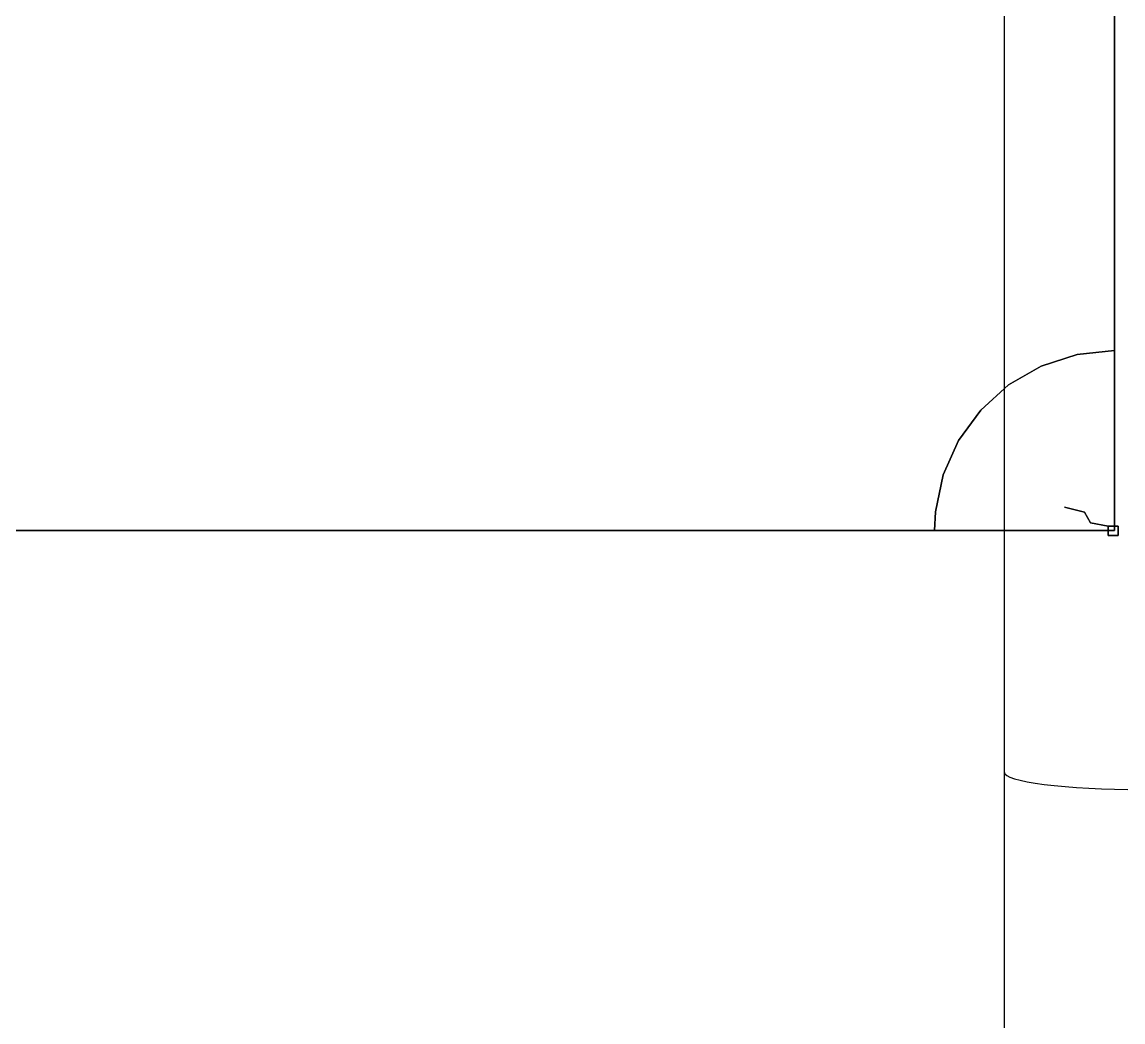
# Model space of a CAD drawing. Header units: millimetres. Extents: x 150209.93 to 150215.05, y 136675.65 to 136679.93.
# Drawn here: x 150213.3841 to 150213.5064, y 136677.0602 to 136677.1712 of the extents above; entities that cross this region are included whole.
import ezdxf

# ---------------------------------------------------------------- set-up
doc = ezdxf.new("R2010")
doc.units = ezdxf.units.MM
doc.header["$LTSCALE"] = 0.25
doc.linetypes.add('XKITLINE00', pattern=[0])
doc.layers.add('Horizontal Surface', color=7, linetype='Continuous')
doc.layers.add('Wall', color=7, linetype='Continuous')

# ---------------------------------------------------------------- blocks, each defined once
blk = doc.blocks.new('çatıı')
at = {"color": 8, "linetype": 'XKITLINE00'}
for p, q in [((22823.8, 8951.04), (22823.8, 7286.23)), ((22823.8, 7286.23), (22824.16, 7285.28)), ((22823.8, 7286.23), (22824.16, 7285.28)), ((22823.8, 7286.23), (22823.8, 5948.74)), ((22824.16, 7285.28), (22825.26, 7284.33)), ((22824.16, 7285.28), (22825.26, 7284.34)), ((22825.26, 7284.33), (22827.08, 7283.41)), ((22827.08, 7283.41), (22829.6, 7282.51)), ((22829.6, 7282.51), (22832.79, 7281.65)), ((22832.79, 7281.65), (22836.64, 7280.84)), ((22836.64, 7280.84), (22841.09, 7280.07)), ((22841.09, 7280.07), (22846.11, 7279.36)), ((22846.11, 7279.36), (22851.65, 7278.72)), ((22851.65, 7278.72), (22857.66, 7278.16)), ((22857.66, 7278.16), (22864.07, 7277.67)), ((22864.07, 7277.67), (22870.83, 7277.26)), ((22870.83, 7277.26), (22877.88, 7276.94)), ((22877.88, 7276.94), (22885.13, 7276.71)), ((22885.13, 7276.71), (22892.53, 7276.57))]:
    blk.add_line(p, q, dxfattribs=at)

msp = doc.modelspace()

# ---------------------------------------------------------------- linework, layer by layer
at = {"layer": 'Horizontal Surface', "color": 54}
msp.add_polyline3d([(150213.50477, 136677.11525, 0.02), (150213.50589, 136677.11525, 0.02), (150213.50589, 136677.11421, 0.02), (150213.50477, 136677.11421, 0.02)], close=True, dxfattribs=at)

# ---------------------------------------------------------------- block references
at = {"xscale": 0.0002000170049888334, "yscale": 0.0002000170049888334, "zscale": 0.0002000170049888334}
msp.add_blockref('çatıı', (150208.92807, 136675.63059), dxfattribs=at)

# ---------------------------------------------------------------- meshes
at = {"layer": 'Wall'}
mesh = msp.add_polyface(dxfattribs=at)
corners = [(150213.50547, 136678.19805), (150213.50547, 136678.19805, 0.004), (150213.50547, 136677.11475), (150213.50547, 136677.11475, 0.004), (150211.40528, 136677.11475), (150211.40528, 136677.11475, 0.004), (150211.40528, 136678.47488), (150211.40528, 136678.47488, 0.004), (150213.50547, 136678.47488), (150213.50547, 136678.47488, 0.004), (150213.50547, 136678.19805), (150213.50547, 136678.19805, 0.004)]
mesh.append_faces([[corners[k] for k in face] for face in [(0, 1, 3, 2), (2, 3, 5, 4), (4, 5, 7, 6), (6, 7, 9, 8), (8, 9, 11, 10)]], dxfattribs={"color": 7})
mesh = msp.add_polyface(dxfattribs=at)
corners = [(150213.50547, 136677.13476), (150213.50547, 136677.13476, 0.004), (150213.50132, 136677.13432), (150213.50132, 136677.13432, 0.004), (150213.49734, 136677.13302), (150213.49734, 136677.13302, 0.004), (150213.49372, 136677.13094), (150213.49372, 136677.13094, 0.004), (150213.49062, 136677.12814), (150213.49062, 136677.12814, 0.004), (150213.48814, 136677.12475), (150213.48814, 136677.12475, 0.004), (150213.48644, 136677.12093), (150213.48644, 136677.12093, 0.004), (150213.48559, 136677.11684), (150213.48559, 136677.11684, 0.004), (150213.48547, 136677.11475), (150213.48547, 136677.11475, 0.004)]
mesh.append_faces([[corners[k] for k in face] for face in [(0, 1, 3, 2), (2, 3, 5, 4), (4, 5, 7, 6), (6, 7, 9, 8), (8, 9, 11, 10), (10, 11, 13, 12), (12, 13, 15, 14), (14, 15, 17, 16)]], dxfattribs={"color": 7})
mesh = msp.add_polyface(dxfattribs=at)
corners = [(150213.50477, 136677.11525, 0.017), (150213.50477, 136677.11525, 0.02), (150213.50281, 136677.11562, 0.017), (150213.50281, 136677.11562, 0.02), (150213.50215, 136677.11681, 0.017), (150213.50215, 136677.11681, 0.02), (150213.49991, 136677.11734, 0.017), (150213.49991, 136677.11734, 0.02)]
mesh.append_faces([[corners[k] for k in face] for face in [(0, 1, 3, 2), (2, 3, 5, 4), (4, 5, 7, 6)]], dxfattribs={"color": 1})
mesh = msp.add_polyface(dxfattribs=at)
corners = [(150213.50589, 136677.11421), (150213.50589, 136677.11421, 0.02), (150213.50589, 136677.11525), (150213.50589, 136677.11525, 0.02), (150213.50477, 136677.11525), (150213.50477, 136677.11525, 0.02), (150213.50477, 136677.11421), (150213.50477, 136677.11421, 0.02), (150213.50589, 136677.11421), (150213.50589, 136677.11421, 0.02)]
mesh.append_faces([[corners[k] for k in face] for face in [(0, 1, 3, 2), (2, 3, 5, 4), (4, 5, 7, 6), (6, 7, 9, 8)]], dxfattribs={"color": 54})
mesh = msp.add_polyface(dxfattribs=at)
corners = [(150213.50477, 136677.11421, 0.02), (150213.50477, 136677.11421, 0.04), (150213.50477, 136677.11525, 0.02), (150213.50477, 136677.11525, 0.04), (150213.50589, 136677.11525, 0.02), (150213.50589, 136677.11525, 0.04), (150213.50589, 136677.11421, 0.02), (150213.50589, 136677.11421, 0.04), (150213.50477, 136677.11421, 0.02), (150213.50477, 136677.11421, 0.04)]
mesh.append_faces([[corners[k] for k in face] for face in [(0, 1, 3, 2), (2, 3, 5, 4), (4, 5, 7, 6), (6, 7, 9, 8)]], dxfattribs={"color": 54})
mesh = msp.add_polyface(dxfattribs=at)
corners = [(150213.50477, 136677.11421, 0.02), (150213.50477, 136677.11421, 0.04), (150213.50477, 136677.11525, 0.02), (150213.50477, 136677.11525, 0.04), (150213.50589, 136677.11525, 0.02), (150213.50589, 136677.11525, 0.04), (150213.50589, 136677.11421, 0.02), (150213.50589, 136677.11421, 0.04), (150213.50477, 136677.11421, 0.02), (150213.50477, 136677.11421, 0.04)]
mesh.append_faces([[corners[k] for k in face] for face in [(0, 1, 3, 2), (2, 3, 5, 4), (4, 5, 7, 6), (6, 7, 9, 8)]], dxfattribs={"color": 54})

doc.saveas('drawing.dxf')
